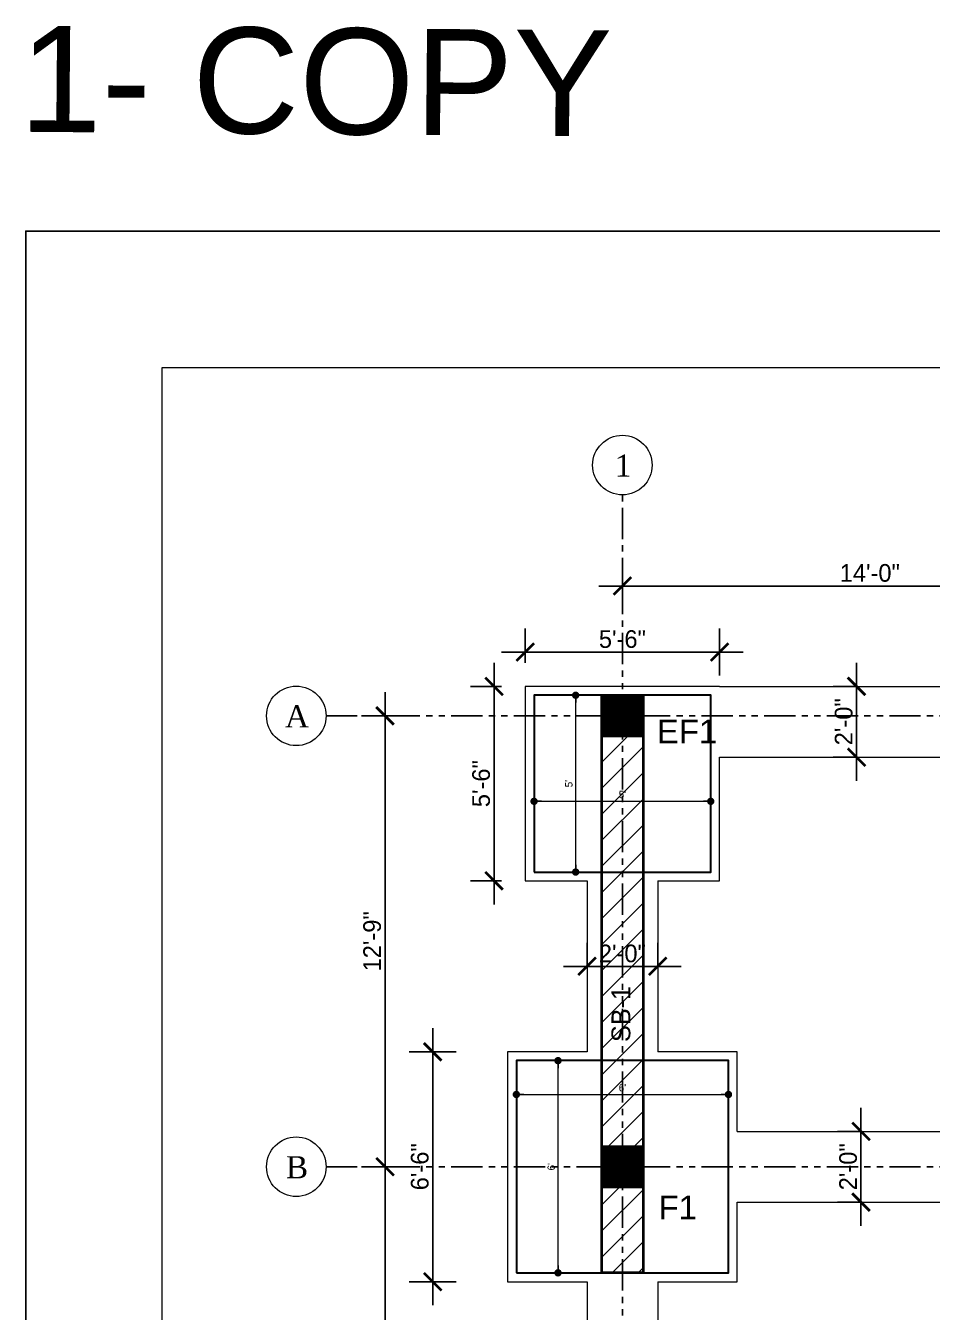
# Model space of a CAD drawing. Header units: inches. Extents: x -2812 to 9774, y -15726 to -746.
# Drawn here: x -2811.6 to -2503.8, y -7646.4 to -7209.8 of the extents above; entities that cross this region are included whole.
import ezdxf

# ---------------------------------------------------------------- set-up
doc = ezdxf.new("R2010")
doc.units = ezdxf.units.IN
doc.header["$LTSCALE"] = 17
doc.header["$MEASUREMENT"] = 0
doc.linetypes.add('CENTER2', pattern=[1.125, 0.75, -0.125, 0.125, -0.125])
doc.linetypes.add('PHANTOM2', pattern=[1.25, 0.625, -0.125, 0.125, -0.125, 0.125, -0.125])
for name, color, linetype, lineweight in [('25 BOT BAR', 12, 'Continuous', 25), ('col', 10, 'Continuous', 40), ('DOOR & WIN', 1, 'Continuous', 25), ('ELE1', 3, 'Continuous', 9), ('footing', 2, 'Continuous', 30), ('OUTLINE', 1, 'Continuous', 25), ('Profile ele', 4, 'Continuous', 25), ('TEXT', 231, 'Continuous', 20), ('TRENCH', 113, 'Continuous', 9)]:
    doc.layers.add(name, color=color, linetype=linetype, lineweight=lineweight)
doc.layers.add('aa_grid', color=252, linetype='CENTER2')
doc.layers.add('WINDOW', color=5, linetype='Continuous')
doc.styles.add('ARCHITECTURE', font='stylu.ttf')
doc.dimstyles.new('8 SCALE', dxfattribs={"dimscale": 0, "dimtxt": 6, "dimasz": 6, "dimexe": 8, "dimexo": 8, "dimgap": 1.25, "dimtad": 1, "dimdec": 0, "dimzin": 3, "dimdsep": 46, "dimlunit": 4, "dimtxsty": 'ARCHITECTURE', "dimblk": 'ARCHTICK', "dimcen": 8, "dimdle": 8, "dimclrd": 5, "dimclre": 5, "dimclrt": 7, "dimadec": 0, "dimazin": 0, "dimtfac": 0.75, "dimtdec": 0, "dimtix": 1, "dimtmove": 2, "dimatfit": 3, "dimldrblk": 'ARCHTICK', "dimfxl": 8, "dimfxlon": 1, "dimtolj": 1, "dimtzin": 0, "dimlwd": -1, "dimlwe": -1, "dimarcsym": 0})
doc.dimstyles.new('TOILET DETAIL', dxfattribs={"dimscale": 0, "dimtxt": 2.5, "dimasz": 2.5, "dimexe": 6, "dimexo": 6, "dimgap": 1, "dimtad": 1, "dimdec": 0, "dimzin": 0, "dimdsep": 46, "dimlunit": 4, "dimtxsty": 'ARCHITECTURE', "dimblk": 'DOT', "dimcen": 0, "dimclrd": 1, "dimclre": 5, "dimclrt": 7, "dimadec": 3, "dimazin": 0, "dimtfac": 1, "dimtdec": 0, "dimtofl": 0, "dimtmove": 0, "dimatfit": 3, "dimldrblk": 'DOT', "dimfxl": 6, "dimfxlon": 1, "dimtolj": 1, "dimtzin": 0, "dimlwd": 18, "dimlwe": 18, "dimarcsym": 0})

# ---------------------------------------------------------------- blocks, each defined once
blk = doc.blocks.new('_DOT')
at = {"color": 0, "linetype": 'ByBlock'}
blk.add_line((-0.5, 0), (-1, 0), dxfattribs=at)
at = {"color": 0, "linetype": 'ByBlock', "const_width": 0.5}
blk.add_lwpolyline([(-0.25, 0, 1), (0.25, 0, 1)], format="xyb", close=True, dxfattribs=at)
blk = doc.blocks.new('*D2363')
at = {"layer": 'Defpoints', "color": 0, "transparency": 16777216}
for p in [(3100.56, -10212.74), (3160.56, -10212.74), (3160.56, -10248.74)]:
    blk.add_point(p, dxfattribs=at)
at = {"layer": 'Profile ele', "color": 5, "lineweight": 18, "transparency": 16777216}
for p, q in [((3100.56, -10242.74), (3100.56, -10254.74)), ((3160.56, -10242.74), (3160.56, -10254.74))]:
    blk.add_line(p, q, dxfattribs=at)
at = {"layer": 'Profile ele', "color": 1, "lineweight": 18, "transparency": 16777216}
blk.add_line((3103.06, -10248.74), (3158.06, -10248.74), dxfattribs=at)
at = {"layer": 'Profile ele', "color": 1, "lineweight": 18, "transparency": 16777216, "xscale": 2.5, "yscale": 2.5, "zscale": 2.5, "rotation": 180}
blk.add_blockref('_DOT', (3100.56, -10248.74), dxfattribs=at)
at = {"layer": 'Profile ele', "color": 1, "lineweight": 18, "transparency": 16777216, "xscale": 2.5, "yscale": 2.5, "zscale": 2.5}
blk.add_blockref('_DOT', (3160.56, -10248.74), dxfattribs=at)
at = {"layer": 'Profile ele', "color": 7, "transparency": 16777216, "insert": (3130.56, -10246.44), "char_height": 2.5, "attachment_point": 5, "style": 'ARCHITECTURE'}
blk.add_mtext("\\A1;5'", dxfattribs=at)
blk = doc.blocks.new('*D2364')
at = {"layer": 'Defpoints', "color": 0, "transparency": 16777216}
for p in [(3100.56, -10212.74), (3114.7, -10212.74), (3100.56, -10272.74)]:
    blk.add_point(p, dxfattribs=at)
at = {"layer": 'Profile ele', "color": 5, "lineweight": 18, "transparency": 16777216}
for p, q in [((3108.7, -10212.74), (3120.7, -10212.74)), ((3108.7, -10272.74), (3120.7, -10272.74))]:
    blk.add_line(p, q, dxfattribs=at)
at = {"layer": 'Profile ele', "color": 1, "lineweight": 18, "transparency": 16777216}
blk.add_line((3114.7, -10270.24), (3114.7, -10215.24), dxfattribs=at)
at = {"layer": 'Profile ele', "color": 1, "lineweight": 18, "transparency": 16777216, "xscale": 2.5, "yscale": 2.5, "zscale": 2.5}
for p, rotation in [((3114.7, -10212.74), 90), ((3114.7, -10272.74), 270)]:
    blk.add_blockref('_DOT', p, dxfattribs=dict(at, rotation=rotation))
at = {"layer": 'Profile ele', "color": 7, "transparency": 16777216, "insert": (3112.39, -10242.74), "char_height": 2.5, "attachment_point": 5, "rotation": 90, "style": 'ARCHITECTURE'}
blk.add_mtext("\\A1;5'", dxfattribs=at)
blk = doc.blocks.new('*D2365')
at = {"layer": 'Defpoints', "color": 0, "transparency": 16777216}
for p in [(3094.56, -10336.74), (3166.56, -10336.74), (3166.56, -10348.22)]:
    blk.add_point(p, dxfattribs=at)
at = {"layer": 'Profile ele', "color": 5, "lineweight": 18, "transparency": 16777216}
for p, q in [((3094.56, -10342.74), (3094.56, -10354.22)), ((3166.56, -10342.74), (3166.56, -10354.22))]:
    blk.add_line(p, q, dxfattribs=at)
at = {"layer": 'Profile ele', "color": 1, "lineweight": 18, "transparency": 16777216}
blk.add_line((3097.06, -10348.22), (3164.06, -10348.22), dxfattribs=at)
at = {"layer": 'Profile ele', "color": 1, "lineweight": 18, "transparency": 16777216, "xscale": 2.5, "yscale": 2.5, "zscale": 2.5, "rotation": 180}
blk.add_blockref('_DOT', (3094.56, -10348.22), dxfattribs=at)
at = {"layer": 'Profile ele', "color": 1, "lineweight": 18, "transparency": 16777216, "xscale": 2.5, "yscale": 2.5, "zscale": 2.5}
blk.add_blockref('_DOT', (3166.56, -10348.22), dxfattribs=at)
at = {"layer": 'Profile ele', "color": 7, "transparency": 16777216, "insert": (3130.56, -10345.93), "char_height": 2.5, "attachment_point": 5, "style": 'ARCHITECTURE'}
blk.add_mtext("\\A1;6'", dxfattribs=at)
blk = doc.blocks.new('*D2366')
at = {"layer": 'Defpoints', "color": 0, "transparency": 16777216}
for p in [(3094.56, -10336.74), (3108.7, -10336.74), (3094.56, -10408.74)]:
    blk.add_point(p, dxfattribs=at)
at = {"layer": 'Profile ele', "color": 5, "lineweight": 18, "transparency": 16777216}
for p, q in [((3102.7, -10336.74), (3114.7, -10336.74)), ((3102.7, -10408.74), (3114.7, -10408.74))]:
    blk.add_line(p, q, dxfattribs=at)
at = {"layer": 'Profile ele', "color": 1, "lineweight": 18, "transparency": 16777216}
blk.add_line((3108.7, -10406.24), (3108.7, -10339.24), dxfattribs=at)
at = {"layer": 'Profile ele', "color": 1, "lineweight": 18, "transparency": 16777216, "xscale": 2.5, "yscale": 2.5, "zscale": 2.5}
for p, rotation in [((3108.7, -10336.74), 90), ((3108.7, -10408.74), 270)]:
    blk.add_blockref('_DOT', p, dxfattribs=dict(at, rotation=rotation))
at = {"layer": 'Profile ele', "color": 7, "transparency": 16777216, "insert": (3106.4, -10372.74), "char_height": 2.5, "attachment_point": 5, "rotation": 90, "style": 'ARCHITECTURE'}
blk.add_mtext("\\A1;6'", dxfattribs=at)
blk = doc.blocks.new('_ArchTick')
at = {"color": 0, "linetype": 'ByBlock', "const_width": 0.15}
blk.add_lwpolyline([(-0.5, -0.5), (0.5, 0.5)], dxfattribs=at)
blk = doc.blocks.new('*D2387')
at = {"layer": 'Defpoints', "color": 0, "transparency": 16777216}
for p in [(3087, -10209.74), (3097.56, -10209.74), (3097.56, -10275.74)]:
    blk.add_point(p, dxfattribs=at)
at = {"layer": 'Profile ele', "color": 5, "transparency": 16777216}
for p, q in [((3087, -10283.74), (3087, -10201.74)), ((3089.56, -10209.74), (3079, -10209.74)), ((3089.56, -10275.74), (3079, -10275.74))]:
    blk.add_line(p, q, dxfattribs=at)
at = {"layer": 'Profile ele', "color": 5, "transparency": 16777216, "xscale": 6, "yscale": 6, "zscale": 6}
for p, rotation in [((3087, -10209.74), 90), ((3087, -10275.74), 270)]:
    blk.add_blockref('_ArchTick', p, dxfattribs=dict(at, rotation=rotation))
at = {"layer": 'Profile ele', "color": 7, "transparency": 16777216, "insert": (3082.62, -10242.74), "char_height": 6, "attachment_point": 5, "rotation": 90, "style": 'ARCHITECTURE'}
blk.add_mtext('\\A1;5\'-6"', dxfattribs=at)
blk = doc.blocks.new('*D2388')
at = {"layer": 'Defpoints', "color": 0, "transparency": 16777216}
for p in [(3163.56, -10198.1), (3097.56, -10209.74), (3163.56, -10233.74)]:
    blk.add_point(p, dxfattribs=at)
at = {"layer": 'Profile ele', "color": 5, "transparency": 16777216}
for p, q in [((3097.56, -10201.74), (3097.56, -10190.1)), ((3163.56, -10206.1), (3163.56, -10190.1)), ((3089.56, -10198.1), (3171.56, -10198.1))]:
    blk.add_line(p, q, dxfattribs=at)
at = {"layer": 'Profile ele', "color": 5, "transparency": 16777216, "xscale": 6, "yscale": 6, "zscale": 6, "rotation": 180}
blk.add_blockref('_ArchTick', (3097.56, -10198.1), dxfattribs=at)
at = {"layer": 'Profile ele', "color": 5, "transparency": 16777216, "xscale": 6, "yscale": 6, "zscale": 6}
blk.add_blockref('_ArchTick', (3163.56, -10198.1), dxfattribs=at)
at = {"layer": 'Profile ele', "color": 7, "transparency": 16777216, "insert": (3130.56, -10193.72), "char_height": 6, "attachment_point": 5, "style": 'ARCHITECTURE'}
blk.add_mtext('\\A1;5\'-6"', dxfattribs=at)
blk = doc.blocks.new('*D2400')
at = {"layer": 'Defpoints', "color": 0, "transparency": 16777216}
for p in [(3066.15, -10333.74), (3091.56, -10333.74), (3091.56, -10411.74)]:
    blk.add_point(p, dxfattribs=at)
at = {"layer": 'Profile ele', "color": 5, "transparency": 16777216}
for p, q in [((3066.15, -10419.74), (3066.15, -10325.74)), ((3074.15, -10333.74), (3058.15, -10333.74)), ((3074.15, -10411.74), (3058.15, -10411.74))]:
    blk.add_line(p, q, dxfattribs=at)
at = {"layer": 'Profile ele', "color": 5, "transparency": 16777216, "xscale": 6, "yscale": 6, "zscale": 6}
for p, rotation in [((3066.15, -10333.74), 90), ((3066.15, -10411.74), 270)]:
    blk.add_blockref('_ArchTick', p, dxfattribs=dict(at, rotation=rotation))
at = {"layer": 'Profile ele', "color": 7, "transparency": 16777216, "insert": (3061.79, -10372.74), "char_height": 6, "attachment_point": 5, "rotation": 90, "style": 'ARCHITECTURE'}
blk.add_mtext('\\A1;6\'-6"', dxfattribs=at)
blk = doc.blocks.new('*D2401')
at = {"layer": 'Defpoints', "color": 0, "transparency": 16777216}
for p in [(3298.56, -10175.69), (3130.56, -10212.74), (3298.56, -10212.74)]:
    blk.add_point(p, dxfattribs=at)
at = {"layer": 'Profile ele', "color": 5, "transparency": 16777216}
for p, q in [((3130.56, -10183.69), (3130.56, -10167.69)), ((3298.56, -10183.69), (3298.56, -10167.69)), ((3122.56, -10175.69), (3306.56, -10175.69))]:
    blk.add_line(p, q, dxfattribs=at)
at = {"layer": 'Profile ele', "color": 5, "transparency": 16777216, "xscale": 6, "yscale": 6, "zscale": 6, "rotation": 180}
blk.add_blockref('_ArchTick', (3130.56, -10175.69), dxfattribs=at)
at = {"layer": 'Profile ele', "color": 5, "transparency": 16777216, "xscale": 6, "yscale": 6, "zscale": 6}
blk.add_blockref('_ArchTick', (3298.56, -10175.69), dxfattribs=at)
at = {"layer": 'Profile ele', "color": 7, "transparency": 16777216, "insert": (3214.56, -10171.28), "char_height": 6, "attachment_point": 5, "style": 'ARCHITECTURE'}
blk.add_mtext('\\A1;14\'-0"', dxfattribs=at)
blk = doc.blocks.new('*D2408')
at = {"layer": 'Defpoints', "color": 0, "transparency": 16777216}
for p in [(3123.56, -10219.74), (3049.97, -10372.74), (3123.56, -10372.74)]:
    blk.add_point(p, dxfattribs=at)
at = {"layer": 'Profile ele', "color": 5, "transparency": 16777216}
for p, q in [((3049.97, -10211.74), (3049.97, -10380.74)), ((3057.97, -10219.74), (3041.97, -10219.74)), ((3057.97, -10372.74), (3041.97, -10372.74))]:
    blk.add_line(p, q, dxfattribs=at)
at = {"layer": 'Profile ele', "color": 5, "transparency": 16777216, "xscale": 6, "yscale": 6, "zscale": 6}
for p, rotation in [((3049.97, -10219.74), 90), ((3049.97, -10372.74), 270)]:
    blk.add_blockref('_ArchTick', p, dxfattribs=dict(at, rotation=rotation))
at = {"layer": 'Profile ele', "color": 7, "transparency": 16777216, "insert": (3045.62, -10296.24), "char_height": 6, "attachment_point": 5, "rotation": 90, "style": 'ARCHITECTURE'}
blk.add_mtext('\\A1;12\'-9"', dxfattribs=at)
blk = doc.blocks.new('*D2409')
at = {"layer": 'Defpoints', "color": 0, "transparency": 16777216}
for p in [(3123.56, -10372.74), (3049.97, -10501.23), (3123.56, -10501.23)]:
    blk.add_point(p, dxfattribs=at)
at = {"layer": 'Profile ele', "color": 5, "transparency": 16777216}
for p, q in [((3049.97, -10364.74), (3049.97, -10509.23)), ((3057.97, -10372.74), (3041.97, -10372.74)), ((3057.97, -10501.23), (3041.97, -10501.23))]:
    blk.add_line(p, q, dxfattribs=at)
at = {"layer": 'Profile ele', "color": 5, "transparency": 16777216, "xscale": 6, "yscale": 6, "zscale": 6}
for p, rotation in [((3049.97, -10372.74), 90), ((3049.97, -10501.23), 270)]:
    blk.add_blockref('_ArchTick', p, dxfattribs=dict(at, rotation=rotation))
at = {"layer": 'Profile ele', "color": 7, "transparency": 16777216, "insert": (3045.6, -10436.98), "char_height": 6, "attachment_point": 5, "rotation": 90, "style": 'ARCHITECTURE'}
blk.add_mtext('\\A1;10\'-8"', dxfattribs=at)
blk = doc.blocks.new('*D2411')
at = {"layer": 'Defpoints', "color": 0, "transparency": 16777216}
for p in [(3210.06, -10209.74), (3210.06, -10233.74), (3210.06, -10233.74)]:
    blk.add_point(p, dxfattribs=at)
at = {"layer": 'Profile ele', "color": 5, "transparency": 16777216}
for p, q in [((3210.06, -10201.74), (3210.06, -10241.74)), ((3210.06, -10209.74), (3202.06, -10209.74)), ((3210.06, -10233.74), (3202.06, -10233.74))]:
    blk.add_line(p, q, dxfattribs=at)
at = {"layer": 'Profile ele', "color": 5, "transparency": 16777216, "xscale": 6, "yscale": 6, "zscale": 6}
for p, rotation in [((3210.06, -10209.74), 90), ((3210.06, -10233.74), 270)]:
    blk.add_blockref('_ArchTick', p, dxfattribs=dict(at, rotation=rotation))
at = {"layer": 'Profile ele', "color": 7, "transparency": 16777216, "insert": (3205.71, -10221.74), "char_height": 6, "attachment_point": 5, "rotation": 90, "style": 'ARCHITECTURE'}
blk.add_mtext('\\A1;2\'-0"', dxfattribs=at)
blk = doc.blocks.new('*D2413')
at = {"layer": 'Defpoints', "color": 0, "transparency": 16777216}
for p in [(3211.56, -10360.74), (3211.56, -10360.74), (3211.56, -10384.74)]:
    blk.add_point(p, dxfattribs=at)
at = {"layer": 'Profile ele', "color": 5, "transparency": 16777216}
for p, q in [((3211.56, -10392.74), (3211.56, -10352.74)), ((3211.56, -10360.74), (3203.56, -10360.74)), ((3211.56, -10384.74), (3203.56, -10384.74))]:
    blk.add_line(p, q, dxfattribs=at)
at = {"layer": 'Profile ele', "color": 5, "transparency": 16777216, "xscale": 6, "yscale": 6, "zscale": 6}
for p, rotation in [((3211.56, -10360.74), 90), ((3211.56, -10384.74), 270)]:
    blk.add_blockref('_ArchTick', p, dxfattribs=dict(at, rotation=rotation))
at = {"layer": 'Profile ele', "color": 7, "transparency": 16777216, "insert": (3207.21, -10372.74), "char_height": 6, "attachment_point": 5, "rotation": 90, "style": 'ARCHITECTURE'}
blk.add_mtext('\\A1;2\'-0"', dxfattribs=at)
blk = doc.blocks.new('*D2415')
at = {"layer": 'Defpoints', "color": 0, "transparency": 16777216}
for p in [(3118.56, -10304.74), (3142.56, -10304.74), (3142.56, -10304.74)]:
    blk.add_point(p, dxfattribs=at)
at = {"layer": 'Profile ele', "color": 5, "transparency": 16777216}
for p, q in [((3118.56, -10304.74), (3118.56, -10296.74)), ((3142.56, -10304.74), (3142.56, -10296.74)), ((3110.56, -10304.74), (3150.56, -10304.74))]:
    blk.add_line(p, q, dxfattribs=at)
at = {"layer": 'Profile ele', "color": 5, "transparency": 16777216, "xscale": 6, "yscale": 6, "zscale": 6, "rotation": 180}
blk.add_blockref('_ArchTick', (3118.56, -10304.74), dxfattribs=at)
at = {"layer": 'Profile ele', "color": 5, "transparency": 16777216, "xscale": 6, "yscale": 6, "zscale": 6}
blk.add_blockref('_ArchTick', (3142.56, -10304.74), dxfattribs=at)
at = {"layer": 'Profile ele', "color": 7, "transparency": 16777216, "insert": (3130.56, -10300.39), "char_height": 6, "attachment_point": 5, "style": 'ARCHITECTURE'}
blk.add_mtext('\\A1;2\'-0"', dxfattribs=at)
blk = doc.blocks.new('FOUNDATION')
at = {"layer": 'aa_grid'}
h = blk.add_hatch(dxfattribs=at)
h.set_pattern_fill('ANSI31', color=256, scale=50)
h.paths.add_polyline_path([(3123.56, -10408.74), (3123.56, -10212.74), (3137.56, -10212.74), (3137.56, -10408.74)])
h.paths.add_polyline_path([(3291.56, -10414.74), (3291.56, -10212.74), (3305.56, -10212.74), (3305.56, -10414.74)])
h.paths.add_polyline_path([(3420.03, -10408.74), (3420.03, -10212.74), (3434.03, -10212.74), (3434.03, -10408.74)])
at = {"layer": 'OUTLINE'}
h = blk.add_hatch(dxfattribs=at)
h.set_pattern_fill('ANSI31', color=8)
h.set_pattern_definition([(45, (0, 446), (-0.0883883476, 0.0883883476), [])])
h.paths.add_polyline_path([(3137.56, -10212.74), (3123.56, -10212.74), (3123.56, -10226.74), (3137.56, -10226.74)])
h = blk.add_hatch(dxfattribs=at)
h.set_pattern_fill('ANSI31', color=8)
h.set_pattern_definition([(45, (5e-11, 293), (-0.0883883476, 0.0883883476), [])])
h.paths.add_polyline_path([(3137.56, -10365.74), (3123.56, -10365.74), (3123.56, -10379.74), (3137.56, -10379.74)])
at = {"layer": 'col'}
blk.add_lwpolyline([(3123.56, -10408.74), (3123.56, -10212.74), (3137.56, -10212.74), (3137.56, -10408.74)], close=True, dxfattribs=at)
at = {"layer": 'DOOR & WIN', "color": 6, "linetype": 'PHANTOM2'}
for p, q in [((3130.56, -10754.74), (3130.56, -10144.74)), ((3029.94, -10219.74), (3521.34, -10219.74)), ((3029.94, -10372.74), (3521.34, -10372.74))]:
    blk.add_line(p, q, dxfattribs=at)
at = {"layer": 'footing'}
for points in [[(3100.56, -10272.74), (3160.56, -10272.74), (3160.56, -10212.74), (3100.56, -10212.74)], [(3094.56, -10408.74), (3166.56, -10408.74), (3166.56, -10336.74), (3094.56, -10336.74)]]:
    blk.add_lwpolyline(points, close=True, dxfattribs=at)
at = {"layer": 'OUTLINE'}
for points in [[(3123.56, -10212.74), (3137.56, -10212.74), (3137.56, -10226.74), (3123.56, -10226.74)], [(3123.56, -10365.74), (3137.56, -10365.74), (3137.56, -10379.74), (3123.56, -10379.74)]]:
    blk.add_lwpolyline(points, close=True, dxfattribs=at)
at = {"layer": 'TRENCH'}
for p, q in [((3163.56, -10209.74), (3256.56, -10209.74)), ((3163.56, -10233.74), (3256.56, -10233.74)), ((3118.56, -10275.74), (3118.56, -10333.74)), ((3142.56, -10275.74), (3142.56, -10333.74)), ((3169.56, -10360.74), (3253.56, -10360.74)), ((3169.56, -10384.74), (3253.56, -10384.74)), ((3118.56, -10411.74), (3118.56, -10453.23)), ((3142.56, -10411.74), (3142.56, -10453.23))]:
    blk.add_line(p, q, dxfattribs=at)
at = {"layer": 'TRENCH', "ltscale": 20}
for points in [[(3163.56, -10209.74), (3097.56, -10209.74), (3097.56, -10275.74), (3118.56, -10275.74)], [(3142.56, -10275.74), (3163.56, -10275.74), (3163.56, -10233.74)], [(3118.56, -10333.74), (3091.56, -10333.74), (3091.56, -10411.74), (3118.56, -10411.74)], [(3169.56, -10360.74), (3169.56, -10333.74), (3142.56, -10333.74)], [(3142.56, -10411.74), (3169.56, -10411.74), (3169.56, -10384.74)]]:
    blk.add_lwpolyline(points, dxfattribs=at)
at = {"layer": 'WINDOW', "linetype": 'Continuous', "lineweight": 5, "ltscale": 0.5}
for centre in [(3130.56, -10134.64), (3019.84, -10219.74), (3019.84, -10372.74)]:
    blk.add_circle(centre, 10.1, dxfattribs=at)
at = {"layer": 'TEXT', "char_height": 7.5, "attachment_point": 5}
for s, insert in [('{\\fTimes New Roman|b0|i0|c0|p18;\\C1;1}', (3130.81, -10134.81)), ('{\\fTimes New Roman|b0|i0|c0|p18;\\C1;A}', (3020.09, -10219.92)), ('{\\fTimes New Roman|b0|i0|c0|p18;\\C1;B}', (3020.09, -10372.92))]:
    blk.add_mtext(s, dxfattribs=dict(at, insert=insert))
at = {"layer": 'TEXT', "char_height": 8, "width": 29.8525, "attachment_point": 7}
for s, insert in [('{\\fArial|b0|i0|c0|p34;EF1}', (3142.26, -10229.04)), ('{\\fArial|b0|i0|c0|p34;F1}', (3142.83, -10390.53))]:
    blk.add_mtext(s, dxfattribs=dict(at, insert=insert))
at = {"layer": 'TEXT', "insert": (3133.34, -10354.15), "char_height": 6.4, "width": 68.7952, "attachment_point": 7, "rotation": 90}
blk.add_mtext('\\pi23.73093;SB-1', dxfattribs=at)
at = {"layer": 'Profile ele'}
for base, p1, p2, dimstyle, picture, middle in [((3298.56, -10175.69), (3130.56, -10212.74), (3298.56, -10212.74), '8 SCALE', '*D2401', (3214.56, -10171.28)), ((3163.56, -10198.1), (3097.56, -10209.74), (3163.56, -10233.74), '8 SCALE', '*D2388', (3130.56, -10193.72)), ((3142.56, -10304.74), (3118.56, -10304.74), (3142.56, -10304.74), '8 SCALE', '*D2415', (3130.56, -10300.39)), ((3166.56, -10348.22), (3094.56, -10336.74), (3166.56, -10336.74), 'TOILET DETAIL', '*D2365', (3130.56, -10345.93))]:
    dim = blk.add_linear_dim(base=base, p1=p1, p2=p2, dimstyle=dimstyle, override={"dimscale": 1}, dxfattribs=at)
    dim.commit()
    dim.dimension.update_dxf_attribs({"geometry": picture, "text_midpoint": middle})
for base, p1, p2, dimstyle, picture, middle in [((3087, -10209.74), (3097.56, -10275.74), (3097.56, -10209.74), '8 SCALE', '*D2387', (3082.62, -10242.74)), ((3210.06, -10233.74), (3210.06, -10209.74), (3210.06, -10233.74), '8 SCALE', '*D2411', (3205.71, -10221.74)), ((3049.97, -10372.74), (3123.56, -10219.74), (3123.56, -10372.74), '8 SCALE', '*D2408', (3045.62, -10296.24)), ((3114.7, -10212.74), (3100.56, -10272.74), (3100.56, -10212.74), 'TOILET DETAIL', '*D2364', (3112.39, -10242.74)), ((3066.15, -10333.74), (3091.56, -10411.74), (3091.56, -10333.74), '8 SCALE', '*D2400', (3061.79, -10372.74)), ((3108.7, -10336.74), (3094.56, -10408.74), (3094.56, -10336.74), 'TOILET DETAIL', '*D2366', (3106.4, -10372.74)), ((3211.56, -10360.74), (3211.56, -10384.74), (3211.56, -10360.74), '8 SCALE', '*D2413', (3207.21, -10372.74)), ((3049.97, -10501.23), (3123.56, -10372.74), (3123.56, -10501.23), '8 SCALE', '*D2409', (3045.6, -10436.98))]:
    dim = blk.add_linear_dim(base=base, p1=p1, p2=p2, angle=90, dimstyle=dimstyle, override={"dimscale": 1}, dxfattribs=at)
    dim.commit()
    dim.dimension.update_dxf_attribs({"geometry": picture, "text_midpoint": middle})
dim = blk.add_linear_dim(base=(3160.56, -10248.74), p1=(3100.56, -10212.74), p2=(3160.56, -10212.74), dimstyle='TOILET DETAIL', override={"dimscale": 1}, dxfattribs=at)
dim.commit()
dim.dimension.update_dxf_attribs({"geometry": '*D2363', "text_midpoint": (3130.56, -10248.74), "dimtype": 128})

msp = doc.modelspace()

# ---------------------------------------------------------------- linework, layer by layer
at = {"layer": 'Defpoints'}
msp.add_lwpolyline([(366.02, -7279.49), (-2811.58, -7279.49), (-2811.58, -9527.46), (366.02, -9527.46)], close=True, dxfattribs=at)
at = {"layer": 'ELE1'}
msp.add_lwpolyline([(-2765.26, -7325.81), (319.71, -7325.81), (319.71, -9481.14), (-2765.26, -9481.14)], close=True, dxfattribs=at)

# ---------------------------------------------------------------- block references
at = {"layer": '25 BOT BAR'}
msp.add_blockref('FOUNDATION', (-5739.56, 2775.76), dxfattribs=at)

# ---------------------------------------------------------------- texts
at = {"ltscale": 0.5, "insert": (-2712.97, -7210.58), "char_height": 36, "width": 479.5122, "attachment_point": 2, "rotation": 359.5417}
msp.add_mtext('{\\fArial|b0|i0|c0|p34;1- COPY}', dxfattribs=at)

doc.saveas('drawing.dxf')
